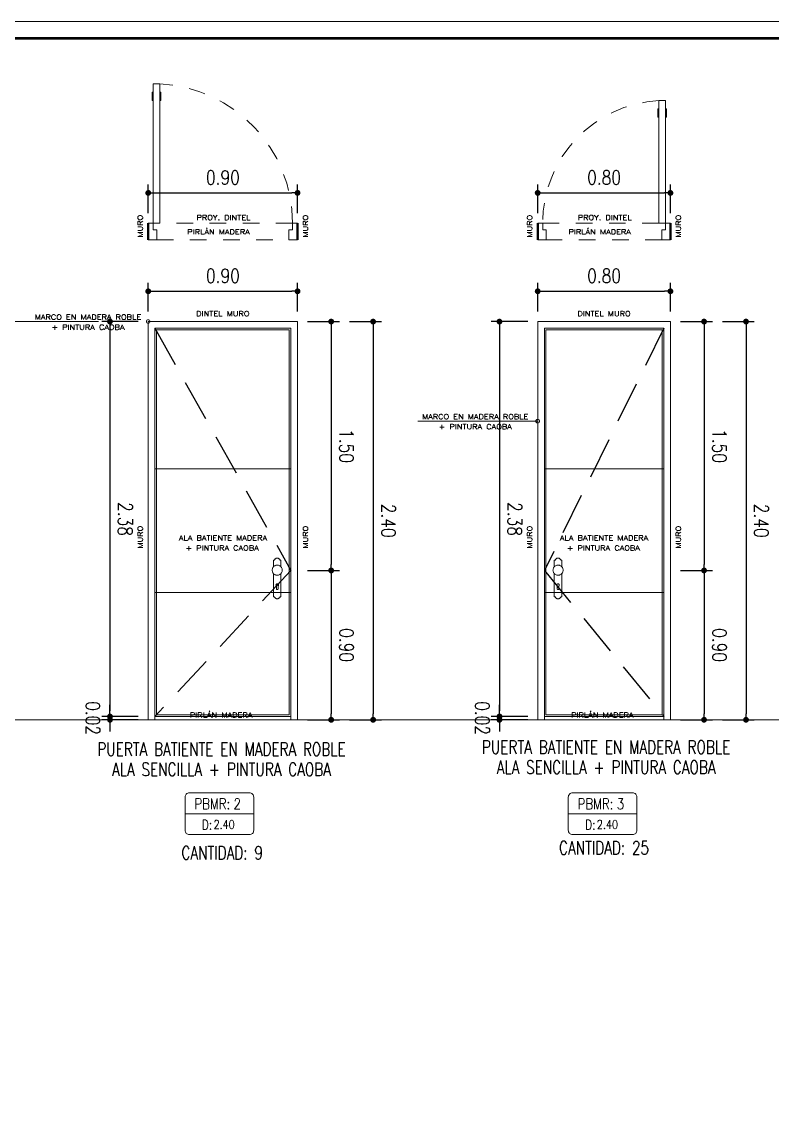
# Model space of a CAD drawing. Header units: metres. Extents: x 2750 to 2938, y 1259 to 1403.
# Drawn here: x 2893.92 to 2898.45, y 1369.03 to 1375.55 of the extents above; entities that cross this region are included whole.
import ezdxf
from ezdxf.enums import TextEntityAlignment as Align

# ---------------------------------------------------------------- set-up
doc = ezdxf.new("R2010")
doc.units = ezdxf.units.M
doc.linetypes.add('DASHED2', pattern=[9.525, 6.35, -3.175])
doc.linetypes.add('HIDDEN', pattern=[0.375, 0.25, -0.125])
for name, color, linetype, lineweight in [('03-BLK.VENTANAS', 8, 'Continuous', 0), ('05-TEXTO10', 7, 'Continuous', 5), ('ARQ - Cod Det', 1, 'Continuous', 5), ('ARQ - Muros Planta', 7, 'Continuous', 50), ('ARQ - Proy Puert', 8, 'DASHED2', 0), ('ARQ - Puertas', 2, 'Continuous', 0), ('COTAS', 1, 'Continuous', 0), ('COTAS 75', 2, 'Continuous', 0), ('TITULOS', 131, 'Continuous', 90)]:
    doc.layers.add(name, color=color, linetype=linetype, lineweight=lineweight)
doc.layers.add('ARQ - Fondo Secc', color=252, linetype='Continuous', lineweight=9, true_color=0x94948f)
doc.layers.add('PROY', color=8, linetype='HIDDEN')
doc.styles.add('05-TEXTOCOTAS', font='romans.shx', dxfattribs={"width": 0.8, "height": 0.085})
doc.styles.add('STD', font='SIMPLEX', dxfattribs={"width": 1.2})
doc.styles.add('TEXT', font='romans.shx', dxfattribs={"width": 0.8})
doc.dimstyles.new('COTAB12-50', dxfattribs={"dimtxt": 0.085, "dimasz": 0.035, "dimexe": 0.05, "dimexo": 0.06, "dimgap": 0.05, "dimtad": 1, "dimzin": 0, "dimdsep": 46, "dimtxsty": '05-TEXTOCOTAS', "dimblk": 'DOT', "dimcen": 0, "dimclrt": 256, "dimaunit": 1, "dimadec": 0, "dimazin": 0, "dimtfac": 1, "dimtofl": 0, "dimtmove": 2, "dimatfit": 3, "dimldrblk": 'DOT', "dimfxl": 1, "dimtolj": 1, "dimtzin": 0, "dimarcsym": 0})

# ---------------------------------------------------------------- blocks, each defined once
blk = doc.blocks.new('_Dot')
at = {"color": 0, "linetype": 'ByBlock', "lineweight": -2}
blk.add_line((-0.5, 0), (-1, 0), dxfattribs=at)
at = {"color": 0, "linetype": 'ByBlock', "const_width": 0.5}
blk.add_lwpolyline([(-0.25, 0, 1), (0.25, 0, 1)], format="xyb", close=True, dxfattribs=at)
blk = doc.blocks.new('*D155')
at = {"layer": 'COTAS', "color": 0, "linetype": 'Continuous', "lineweight": -2, "transparency": 16777216}
for p, q in [((2894.6868, 1373.8019), (2894.6868, 1373.9745)), ((2894.7218, 1373.9245), (2895.5518, 1373.9245)), ((2895.5868, 1373.8019), (2895.5868, 1373.9745))]:
    blk.add_line(p, q, dxfattribs=at)
at = {"layer": 'DEFPOINTS', "color": 0, "linetype": 'Continuous', "transparency": 16777216}
for p in [(2895.5868, 1373.9245), (2894.6868, 1373.7419), (2895.5868, 1373.7419)]:
    blk.add_point(p, dxfattribs=at)
at = {"layer": 'COTAS', "color": 0, "linetype": 'Continuous', "lineweight": -2, "transparency": 16777216, "xscale": 0.035, "yscale": 0.035, "zscale": 0.035, "rotation": 180}
blk.add_blockref('_Dot', (2894.6868, 1373.9245), dxfattribs=at)
at = {"layer": 'COTAS', "color": 0, "linetype": 'Continuous', "lineweight": -2, "transparency": 16777216, "xscale": 0.035, "yscale": 0.035, "zscale": 0.035}
blk.add_blockref('_Dot', (2895.5868, 1373.9245), dxfattribs=at)
at = {"layer": 'COTAS', "linetype": 'Continuous', "transparency": 16777216, "insert": (2895.1368, 1374.017), "char_height": 0.085, "attachment_point": 5, "style": '05-TEXTOCOTAS'}
blk.add_mtext('\\A1;0.90', dxfattribs=at)
blk = doc.blocks.new('*D156')
at = {"layer": 'COTAS', "color": 0, "linetype": 'Continuous', "lineweight": -2, "transparency": 16777216}
for p, q in [((2895.6468, 1372.2419), (2895.8396, 1372.2419)), ((2895.7896, 1372.2069), (2895.7896, 1371.3769)), ((2895.6468, 1371.3419), (2895.8396, 1371.3419))]:
    blk.add_line(p, q, dxfattribs=at)
at = {"layer": 'DEFPOINTS', "color": 0, "linetype": 'Continuous', "transparency": 16777216}
for p in [(2895.5868, 1372.2419), (2895.5868, 1371.3419), (2895.7896, 1371.3419)]:
    blk.add_point(p, dxfattribs=at)
at = {"layer": 'COTAS', "color": 0, "linetype": 'Continuous', "lineweight": -2, "transparency": 16777216, "xscale": 0.035, "yscale": 0.035, "zscale": 0.035}
for p, rotation in [((2895.7896, 1372.2419), 90), ((2895.7896, 1371.3419), 270)]:
    blk.add_blockref('_Dot', p, dxfattribs=dict(at, rotation=rotation))
at = {"layer": 'COTAS', "linetype": 'Continuous', "transparency": 16777216, "insert": (2895.8821, 1371.7919), "char_height": 0.085, "attachment_point": 5, "rotation": 270, "style": '05-TEXTOCOTAS'}
blk.add_mtext('\\A1;0.90', dxfattribs=at)
blk = doc.blocks.new('*D157')
at = {"layer": 'COTAS', "color": 0, "linetype": 'Continuous', "lineweight": -2, "transparency": 16777216}
for p, q in [((2895.6468, 1373.7419), (2895.8396, 1373.7419)), ((2895.7896, 1373.7069), (2895.7896, 1372.2769)), ((2895.6468, 1372.2419), (2895.8396, 1372.2419))]:
    blk.add_line(p, q, dxfattribs=at)
at = {"layer": 'DEFPOINTS', "color": 0, "linetype": 'Continuous', "transparency": 16777216}
for p in [(2895.5868, 1373.7419), (2895.5868, 1372.2419), (2895.7896, 1372.2419)]:
    blk.add_point(p, dxfattribs=at)
at = {"layer": 'COTAS', "color": 0, "linetype": 'Continuous', "lineweight": -2, "transparency": 16777216, "xscale": 0.035, "yscale": 0.035, "zscale": 0.035}
for p, rotation in [((2895.7896, 1373.7419), 90), ((2895.7896, 1372.2419), 270)]:
    blk.add_blockref('_Dot', p, dxfattribs=dict(at, rotation=rotation))
at = {"layer": 'COTAS', "linetype": 'Continuous', "transparency": 16777216, "insert": (2895.8821, 1372.9919), "char_height": 0.085, "attachment_point": 5, "rotation": 270, "style": '05-TEXTOCOTAS'}
blk.add_mtext('\\A1;1.50', dxfattribs=at)
blk = doc.blocks.new('*D158')
at = {"layer": 'COTAS', "color": 0, "linetype": 'Continuous', "lineweight": -2, "transparency": 16777216}
for p, q in [((2895.8996, 1373.7419), (2896.0924, 1373.7419)), ((2896.0424, 1373.7069), (2896.0424, 1371.3769)), ((2895.8996, 1371.3419), (2896.0924, 1371.3419))]:
    blk.add_line(p, q, dxfattribs=at)
at = {"layer": 'DEFPOINTS', "color": 0, "linetype": 'Continuous', "transparency": 16777216}
for p in [(2895.8396, 1373.7419), (2895.8396, 1371.3419), (2896.0424, 1371.3419)]:
    blk.add_point(p, dxfattribs=at)
at = {"layer": 'COTAS', "color": 0, "linetype": 'Continuous', "lineweight": -2, "transparency": 16777216, "xscale": 0.035, "yscale": 0.035, "zscale": 0.035}
for p, rotation in [((2896.0424, 1373.7419), 90), ((2896.0424, 1371.3419), 270)]:
    blk.add_blockref('_Dot', p, dxfattribs=dict(at, rotation=rotation))
at = {"layer": 'COTAS', "linetype": 'Continuous', "transparency": 16777216, "insert": (2896.1349, 1372.5419), "char_height": 0.085, "attachment_point": 5, "rotation": 270, "style": '05-TEXTOCOTAS'}
blk.add_mtext('\\A1;2.40', dxfattribs=at)
blk = doc.blocks.new('*D159')
at = {"layer": 'COTAS', "color": 0, "linetype": 'Continuous', "lineweight": -2, "transparency": 16777216}
for p, q in [((2894.6268, 1373.7419), (2894.4064, 1373.7419)), ((2894.4564, 1373.7069), (2894.4564, 1371.3969)), ((2894.6268, 1371.3619), (2894.4064, 1371.3619))]:
    blk.add_line(p, q, dxfattribs=at)
at = {"layer": 'DEFPOINTS', "color": 0, "linetype": 'Continuous', "transparency": 16777216}
for p in [(2894.6868, 1373.7419), (2894.4564, 1371.3619), (2894.6868, 1371.3619)]:
    blk.add_point(p, dxfattribs=at)
at = {"layer": 'COTAS', "color": 0, "linetype": 'Continuous', "lineweight": -2, "transparency": 16777216, "xscale": 0.035, "yscale": 0.035, "zscale": 0.035}
for p, rotation in [((2894.4564, 1373.7419), 90), ((2894.4564, 1371.3619), 270)]:
    blk.add_blockref('_Dot', p, dxfattribs=dict(at, rotation=rotation))
at = {"layer": 'COTAS', "linetype": 'Continuous', "transparency": 16777216, "insert": (2894.5489, 1372.5519), "char_height": 0.085, "attachment_point": 5, "rotation": 270, "style": '05-TEXTOCOTAS'}
blk.add_mtext('\\A1;2.38', dxfattribs=at)
blk = doc.blocks.new('*D128')
at = {"layer": 'COTAS', "color": 0, "linetype": 'Continuous', "lineweight": -2, "transparency": 16777216}
for p, q in [((2894.6868, 1374.3948), (2894.6868, 1374.5674)), ((2894.7218, 1374.5174), (2895.5518, 1374.5174)), ((2895.5868, 1374.3948), (2895.5868, 1374.5674))]:
    blk.add_line(p, q, dxfattribs=at)
at = {"layer": 'DEFPOINTS', "color": 0, "linetype": 'Continuous', "transparency": 16777216}
for p in [(2895.5868, 1374.5174), (2894.6868, 1374.3348), (2895.5868, 1374.3348)]:
    blk.add_point(p, dxfattribs=at)
at = {"layer": 'COTAS', "color": 0, "linetype": 'Continuous', "lineweight": -2, "transparency": 16777216, "xscale": 0.035, "yscale": 0.035, "zscale": 0.035, "rotation": 180}
blk.add_blockref('_Dot', (2894.6868, 1374.5174), dxfattribs=at)
at = {"layer": 'COTAS', "color": 0, "linetype": 'Continuous', "lineweight": -2, "transparency": 16777216, "xscale": 0.035, "yscale": 0.035, "zscale": 0.035}
blk.add_blockref('_Dot', (2895.5868, 1374.5174), dxfattribs=at)
at = {"layer": 'COTAS', "linetype": 'Continuous', "transparency": 16777216, "insert": (2895.1368, 1374.6099), "char_height": 0.085, "attachment_point": 5, "style": '05-TEXTOCOTAS'}
blk.add_mtext('\\A1;0.90', dxfattribs=at)
blk = doc.blocks.new('*D129')
at = {"layer": 'COTAS', "color": 0, "linetype": 'Continuous', "lineweight": -2, "transparency": 16777216}
for p, q in [((2894.4564, 1371.3969), (2894.4564, 1371.4319)), ((2894.6268, 1371.3619), (2894.4064, 1371.3619)), ((2894.6268, 1371.3419), (2894.4064, 1371.3419)), ((2894.4564, 1371.3069), (2894.4564, 1371.2719))]:
    blk.add_line(p, q, dxfattribs=at)
at = {"layer": 'DEFPOINTS', "color": 0, "linetype": 'Continuous', "transparency": 16777216}
for p in [(2894.4564, 1371.3419), (2894.6868, 1371.3619), (2894.6868, 1371.3419)]:
    blk.add_point(p, dxfattribs=at)
at = {"layer": 'COTAS', "color": 0, "linetype": 'Continuous', "lineweight": -2, "transparency": 16777216, "xscale": 0.035, "yscale": 0.035, "zscale": 0.035}
for p, rotation in [((2894.4564, 1371.3619), 270), ((2894.4564, 1371.3419), 90)]:
    blk.add_blockref('_Dot', p, dxfattribs=dict(at, rotation=rotation))
at = {"layer": 'COTAS', "linetype": 'Continuous', "transparency": 16777216, "insert": (2894.3529, 1371.3519), "char_height": 0.085, "attachment_point": 5, "rotation": 270, "style": '05-TEXTOCOTAS'}
blk.add_mtext('\\A1;0.02', dxfattribs=at)
blk = doc.blocks.new('*D130')
at = {"layer": 'COTAS', "color": 0, "linetype": 'Continuous', "lineweight": -2, "transparency": 16777216}
for p, q in [((2897.0343, 1373.8019), (2897.0343, 1373.9745)), ((2897.0693, 1373.9245), (2897.7993, 1373.9245)), ((2897.8343, 1373.8019), (2897.8343, 1373.9745))]:
    blk.add_line(p, q, dxfattribs=at)
at = {"layer": 'DEFPOINTS', "color": 0, "linetype": 'Continuous', "transparency": 16777216}
for p in [(2897.8343, 1373.9245), (2897.0343, 1373.7419), (2897.8343, 1373.7419)]:
    blk.add_point(p, dxfattribs=at)
at = {"layer": 'COTAS', "color": 0, "linetype": 'Continuous', "lineweight": -2, "transparency": 16777216, "xscale": 0.035, "yscale": 0.035, "zscale": 0.035, "rotation": 180}
blk.add_blockref('_Dot', (2897.0343, 1373.9245), dxfattribs=at)
at = {"layer": 'COTAS', "color": 0, "linetype": 'Continuous', "lineweight": -2, "transparency": 16777216, "xscale": 0.035, "yscale": 0.035, "zscale": 0.035}
blk.add_blockref('_Dot', (2897.8343, 1373.9245), dxfattribs=at)
at = {"layer": 'COTAS', "linetype": 'Continuous', "transparency": 16777216, "insert": (2897.4343, 1374.017), "char_height": 0.085, "attachment_point": 5, "style": '05-TEXTOCOTAS'}
blk.add_mtext('\\A1;0.80', dxfattribs=at)
blk = doc.blocks.new('*D131')
at = {"layer": 'COTAS', "color": 0, "linetype": 'Continuous', "lineweight": -2, "transparency": 16777216}
for p, q in [((2897.8943, 1372.2419), (2898.0871, 1372.2419)), ((2898.0371, 1372.2069), (2898.0371, 1371.3769)), ((2897.8943, 1371.3419), (2898.0871, 1371.3419))]:
    blk.add_line(p, q, dxfattribs=at)
at = {"layer": 'DEFPOINTS', "color": 0, "linetype": 'Continuous', "transparency": 16777216}
for p in [(2897.8343, 1372.2419), (2897.8343, 1371.3419), (2898.0371, 1371.3419)]:
    blk.add_point(p, dxfattribs=at)
at = {"layer": 'COTAS', "color": 0, "linetype": 'Continuous', "lineweight": -2, "transparency": 16777216, "xscale": 0.035, "yscale": 0.035, "zscale": 0.035}
for p, rotation in [((2898.0371, 1372.2419), 90), ((2898.0371, 1371.3419), 270)]:
    blk.add_blockref('_Dot', p, dxfattribs=dict(at, rotation=rotation))
at = {"layer": 'COTAS', "linetype": 'Continuous', "transparency": 16777216, "insert": (2898.1296, 1371.7919), "char_height": 0.085, "attachment_point": 5, "rotation": 270, "style": '05-TEXTOCOTAS'}
blk.add_mtext('\\A1;0.90', dxfattribs=at)
blk = doc.blocks.new('*D132')
at = {"layer": 'COTAS', "color": 0, "linetype": 'Continuous', "lineweight": -2, "transparency": 16777216}
for p, q in [((2897.8943, 1373.7419), (2898.0871, 1373.7419)), ((2898.0371, 1373.7069), (2898.0371, 1372.2769)), ((2897.8943, 1372.2419), (2898.0871, 1372.2419))]:
    blk.add_line(p, q, dxfattribs=at)
at = {"layer": 'DEFPOINTS', "color": 0, "linetype": 'Continuous', "transparency": 16777216}
for p in [(2897.8343, 1373.7419), (2897.8343, 1372.2419), (2898.0371, 1372.2419)]:
    blk.add_point(p, dxfattribs=at)
at = {"layer": 'COTAS', "color": 0, "linetype": 'Continuous', "lineweight": -2, "transparency": 16777216, "xscale": 0.035, "yscale": 0.035, "zscale": 0.035}
for p, rotation in [((2898.0371, 1373.7419), 90), ((2898.0371, 1372.2419), 270)]:
    blk.add_blockref('_Dot', p, dxfattribs=dict(at, rotation=rotation))
at = {"layer": 'COTAS', "linetype": 'Continuous', "transparency": 16777216, "insert": (2898.1296, 1372.9919), "char_height": 0.085, "attachment_point": 5, "rotation": 270, "style": '05-TEXTOCOTAS'}
blk.add_mtext('\\A1;1.50', dxfattribs=at)
blk = doc.blocks.new('*D133')
at = {"layer": 'COTAS', "color": 0, "linetype": 'Continuous', "lineweight": -2, "transparency": 16777216}
for p, q in [((2898.1471, 1373.7419), (2898.3399, 1373.7419)), ((2898.2899, 1373.7069), (2898.2899, 1371.3769)), ((2898.1471, 1371.3419), (2898.3399, 1371.3419))]:
    blk.add_line(p, q, dxfattribs=at)
at = {"layer": 'DEFPOINTS', "color": 0, "linetype": 'Continuous', "transparency": 16777216}
for p in [(2898.0871, 1373.7419), (2898.0871, 1371.3419), (2898.2899, 1371.3419)]:
    blk.add_point(p, dxfattribs=at)
at = {"layer": 'COTAS', "color": 0, "linetype": 'Continuous', "lineweight": -2, "transparency": 16777216, "xscale": 0.035, "yscale": 0.035, "zscale": 0.035}
for p, rotation in [((2898.2899, 1373.7419), 90), ((2898.2899, 1371.3419), 270)]:
    blk.add_blockref('_Dot', p, dxfattribs=dict(at, rotation=rotation))
at = {"layer": 'COTAS', "linetype": 'Continuous', "transparency": 16777216, "insert": (2898.3824, 1372.5419), "char_height": 0.085, "attachment_point": 5, "rotation": 270, "style": '05-TEXTOCOTAS'}
blk.add_mtext('\\A1;2.40', dxfattribs=at)
blk = doc.blocks.new('*D134')
at = {"layer": 'COTAS', "color": 0, "linetype": 'Continuous', "lineweight": -2, "transparency": 16777216}
for p, q in [((2896.9743, 1373.7419), (2896.7538, 1373.7419)), ((2896.8038, 1373.7069), (2896.8038, 1371.3969)), ((2896.9743, 1371.3619), (2896.7538, 1371.3619))]:
    blk.add_line(p, q, dxfattribs=at)
at = {"layer": 'DEFPOINTS', "color": 0, "linetype": 'Continuous', "transparency": 16777216}
for p in [(2897.0343, 1373.7419), (2896.8038, 1371.3619), (2897.0343, 1371.3619)]:
    blk.add_point(p, dxfattribs=at)
at = {"layer": 'COTAS', "color": 0, "linetype": 'Continuous', "lineweight": -2, "transparency": 16777216, "xscale": 0.035, "yscale": 0.035, "zscale": 0.035}
for p, rotation in [((2896.8038, 1373.7419), 90), ((2896.8038, 1371.3619), 270)]:
    blk.add_blockref('_Dot', p, dxfattribs=dict(at, rotation=rotation))
at = {"layer": 'COTAS', "linetype": 'Continuous', "transparency": 16777216, "insert": (2896.8963, 1372.5519), "char_height": 0.085, "attachment_point": 5, "rotation": 270, "style": '05-TEXTOCOTAS'}
blk.add_mtext('\\A1;2.38', dxfattribs=at)
blk = doc.blocks.new('*D135')
at = {"layer": 'COTAS', "color": 0, "linetype": 'Continuous', "lineweight": -2, "transparency": 16777216}
for p, q in [((2897.0343, 1374.3948), (2897.0343, 1374.5674)), ((2897.0693, 1374.5174), (2897.7993, 1374.5174)), ((2897.8343, 1374.3948), (2897.8343, 1374.5674))]:
    blk.add_line(p, q, dxfattribs=at)
at = {"layer": 'DEFPOINTS', "color": 0, "linetype": 'Continuous', "transparency": 16777216}
for p in [(2897.8343, 1374.5174), (2897.0343, 1374.3348), (2897.8343, 1374.3348)]:
    blk.add_point(p, dxfattribs=at)
at = {"layer": 'COTAS', "color": 0, "linetype": 'Continuous', "lineweight": -2, "transparency": 16777216, "xscale": 0.035, "yscale": 0.035, "zscale": 0.035, "rotation": 180}
blk.add_blockref('_Dot', (2897.0343, 1374.5174), dxfattribs=at)
at = {"layer": 'COTAS', "color": 0, "linetype": 'Continuous', "lineweight": -2, "transparency": 16777216, "xscale": 0.035, "yscale": 0.035, "zscale": 0.035}
blk.add_blockref('_Dot', (2897.8343, 1374.5174), dxfattribs=at)
at = {"layer": 'COTAS', "linetype": 'Continuous', "transparency": 16777216, "insert": (2897.4343, 1374.6099), "char_height": 0.085, "attachment_point": 5, "style": '05-TEXTOCOTAS'}
blk.add_mtext('\\A1;0.80', dxfattribs=at)
blk = doc.blocks.new('*D136')
at = {"layer": 'COTAS', "color": 0, "linetype": 'Continuous', "lineweight": -2, "transparency": 16777216}
for p, q in [((2896.8038, 1371.3969), (2896.8038, 1371.4319)), ((2896.9743, 1371.3619), (2896.7538, 1371.3619)), ((2896.9743, 1371.3419), (2896.7538, 1371.3419)), ((2896.8038, 1371.3069), (2896.8038, 1371.2719))]:
    blk.add_line(p, q, dxfattribs=at)
at = {"layer": 'DEFPOINTS', "color": 0, "linetype": 'Continuous', "transparency": 16777216}
for p in [(2896.8038, 1371.3419), (2897.0343, 1371.3619), (2897.0343, 1371.3419)]:
    blk.add_point(p, dxfattribs=at)
at = {"layer": 'COTAS', "color": 0, "linetype": 'Continuous', "lineweight": -2, "transparency": 16777216, "xscale": 0.035, "yscale": 0.035, "zscale": 0.035}
for p, rotation in [((2896.8038, 1371.3619), 270), ((2896.8038, 1371.3419), 90)]:
    blk.add_blockref('_Dot', p, dxfattribs=dict(at, rotation=rotation))
at = {"layer": 'COTAS', "linetype": 'Continuous', "transparency": 16777216, "insert": (2896.7003, 1371.3519), "char_height": 0.085, "attachment_point": 5, "rotation": 270, "style": '05-TEXTOCOTAS'}
blk.add_mtext('\\A1;0.02', dxfattribs=at)

msp = doc.modelspace()

# ---------------------------------------------------------------- linework, layer by layer
at = {"layer": '03-BLK.VENTANAS', "color": 2, "transparency": 33554687}
for p, q in [((2894.6868, 1373.7419), (2894.6868, 1371.3419)), ((2897.0343, 1373.7419), (2897.0343, 1371.3419)), ((2894.7268, 1373.7019), (2894.7268, 1371.3419)), ((2894.7368, 1373.6919), (2894.7368, 1371.3719)), ((2897.0743, 1373.7019), (2897.0743, 1371.3419)), ((2897.0843, 1373.6919), (2897.0843, 1371.3719))]:
    msp.add_line(p, q, dxfattribs=at)
at = {"layer": '03-BLK.VENTANAS', "transparency": 33554687}
msp.add_line((2890.9591, 1371.3419), (2925.1361, 1371.3419), dxfattribs=at)
for points in [[(2893.6544, 1373.7419), (2894.3868, 1373.7419)], [(2896.3128, 1373.1419), (2897.0343, 1373.1419)], [(2894.7268, 1372.8552), (2895.5468, 1372.8552)], [(2897.7943, 1372.8552), (2897.0743, 1372.8552)], [(2894.7268, 1372.1085), (2895.5468, 1372.1085)], [(2897.7943, 1372.1085), (2897.0743, 1372.1085)]]:
    msp.add_lwpolyline(points, dxfattribs=at)
at = {"layer": '03-BLK.VENTANAS', "color": 2, "transparency": 33554687}
for points in [[(2894.6868, 1373.7419), (2895.5868, 1373.7419)], [(2895.5868, 1373.7419), (2895.5868, 1371.3419)], [(2897.0343, 1373.7419), (2897.8343, 1373.7419)], [(2897.8343, 1373.7419), (2897.8343, 1371.3419)], [(2895.5468, 1373.7019), (2894.7268, 1373.7019)], [(2895.5368, 1373.6919), (2894.7368, 1373.6919)], [(2895.5368, 1373.6919), (2895.5368, 1371.3719)], [(2895.5468, 1373.7019), (2895.5468, 1371.3419)], [(2897.7943, 1373.7019), (2897.0743, 1373.7019)], [(2897.7843, 1373.6919), (2897.0843, 1373.6919)], [(2897.7843, 1373.6919), (2897.7843, 1371.3719)], [(2897.7943, 1373.7019), (2897.7943, 1371.3419)], [(2895.5468, 1371.3619), (2894.7268, 1371.3619)], [(2895.5368, 1371.3719), (2894.7368, 1371.3719)], [(2897.7943, 1371.3619), (2897.0743, 1371.3619)], [(2897.7843, 1371.3719), (2897.0843, 1371.3719)]]:
    msp.add_lwpolyline(points, dxfattribs=at)
at = {"layer": 'ARQ - Cod Det', "transparency": 33554687}
for p, q in [((2895.3228, 1370.7758), (2894.9089, 1370.7758)), ((2897.6327, 1370.7758), (2897.2187, 1370.7758))]:
    msp.add_line(p, q, dxfattribs=at)
for points in [[(2894.9089, 1370.8756), (2894.9089, 1370.676, 0.414214), (2894.9349, 1370.6499), (2895.2967, 1370.6499, 0.414214), (2895.3228, 1370.676), (2895.3228, 1370.8756, 0.414214), (2895.2967, 1370.9017), (2894.9349, 1370.9017, 0.414214)], [(2897.2187, 1370.8756), (2897.2187, 1370.676, 0.414214), (2897.2448, 1370.6499), (2897.6066, 1370.6499, 0.414214), (2897.6327, 1370.676), (2897.6327, 1370.8756, 0.414214), (2897.6066, 1370.9017), (2897.2448, 1370.9017, 0.414214)]]:
    msp.add_lwpolyline(points, format="xyb", close=True, dxfattribs=at)
at = {"layer": 'ARQ - Fondo Secc', "color": 2, "transparency": 33554687}
for p, q in [((2895.4418, 1372.3039), (2895.4475, 1372.3039)), ((2895.4418, 1372.2644), (2895.4418, 1372.3039)), ((2895.4418, 1372.2644), (2895.4418, 1372.3039)), ((2895.4475, 1372.3039), (2895.4483, 1372.306)), ((2895.4483, 1372.306), (2895.4493, 1372.308)), ((2895.4493, 1372.308), (2895.4506, 1372.3098)), ((2895.4506, 1372.3098), (2895.4521, 1372.3115)), ((2895.4521, 1372.3115), (2895.4538, 1372.3129)), ((2895.4538, 1372.3129), (2895.4557, 1372.3141)), ((2895.4557, 1372.3141), (2895.4577, 1372.3151)), ((2895.4577, 1372.3151), (2895.4599, 1372.3158)), ((2895.4599, 1372.3158), (2895.4621, 1372.3163)), ((2895.4621, 1372.3163), (2895.4643, 1372.3164)), ((2895.4643, 1372.3164), (2895.4666, 1372.3163)), ((2895.4666, 1372.3163), (2895.4688, 1372.3158)), ((2895.4688, 1372.3158), (2895.4709, 1372.3151)), ((2895.4709, 1372.3151), (2895.4729, 1372.3141)), ((2895.4729, 1372.3141), (2895.4748, 1372.3129)), ((2895.4748, 1372.3129), (2895.4765, 1372.3115)), ((2895.4765, 1372.3115), (2895.478, 1372.3098)), ((2895.478, 1372.3098), (2895.4793, 1372.308)), ((2895.4793, 1372.308), (2895.4803, 1372.306)), ((2895.4803, 1372.306), (2895.4811, 1372.3039)), ((2895.4811, 1372.3039), (2895.4868, 1372.3039)), ((2895.4868, 1372.3039), (2895.4868, 1372.2644)), ((2897.1343, 1372.3039), (2897.1343, 1372.2644)), ((2897.14, 1372.3039), (2897.1343, 1372.3039)), ((2897.1408, 1372.306), (2897.14, 1372.3039)), ((2897.1418, 1372.308), (2897.1408, 1372.306)), ((2897.1431, 1372.3098), (2897.1418, 1372.308)), ((2897.1446, 1372.3115), (2897.1431, 1372.3098)), ((2897.1463, 1372.3129), (2897.1446, 1372.3115)), ((2897.1482, 1372.3141), (2897.1463, 1372.3129)), ((2897.1502, 1372.3151), (2897.1482, 1372.3141)), ((2897.1524, 1372.3158), (2897.1502, 1372.3151)), ((2897.1546, 1372.3163), (2897.1524, 1372.3158)), ((2897.1568, 1372.3164), (2897.1546, 1372.3163)), ((2897.159, 1372.3163), (2897.1568, 1372.3164)), ((2897.1612, 1372.3158), (2897.159, 1372.3163)), ((2897.1634, 1372.3151), (2897.1612, 1372.3158)), ((2897.1654, 1372.3141), (2897.1634, 1372.3151)), ((2897.1673, 1372.3129), (2897.1654, 1372.3141)), ((2897.169, 1372.3115), (2897.1673, 1372.3129)), ((2897.1705, 1372.3098), (2897.169, 1372.3115)), ((2897.1718, 1372.308), (2897.1705, 1372.3098)), ((2897.1728, 1372.306), (2897.1718, 1372.308)), ((2897.1736, 1372.3039), (2897.1728, 1372.306)), ((2897.1793, 1372.3039), (2897.1736, 1372.3039)), ((2897.1793, 1372.2644), (2897.1793, 1372.3039)), ((2897.1793, 1372.2644), (2897.1793, 1372.3039)), ((2895.4338, 1372.2439), (2895.4341, 1372.2478)), ((2895.4341, 1372.2399), (2895.4338, 1372.2439)), ((2895.4341, 1372.2478), (2895.4349, 1372.2518)), ((2895.4349, 1372.236), (2895.4341, 1372.2399)), ((2895.4349, 1372.2518), (2895.4361, 1372.2555)), ((2895.4361, 1372.2322), (2895.4349, 1372.236)), ((2895.4361, 1372.2555), (2895.4379, 1372.2591)), ((2895.4379, 1372.2286), (2895.4361, 1372.2322)), ((2895.4379, 1372.2591), (2895.4401, 1372.2624)), ((2895.4401, 1372.2253), (2895.4379, 1372.2286)), ((2895.4401, 1372.2624), (2895.4428, 1372.2654)), ((2895.4428, 1372.2654), (2895.4458, 1372.2681)), ((2895.4458, 1372.2681), (2895.4491, 1372.2703)), ((2895.4491, 1372.2703), (2895.4526, 1372.272)), ((2895.4526, 1372.272), (2895.4564, 1372.2733)), ((2895.4564, 1372.2733), (2895.4603, 1372.2741)), ((2895.4603, 1372.2741), (2895.4643, 1372.2744)), ((2895.4643, 1372.2744), (2895.4683, 1372.2741)), ((2895.4683, 1372.2741), (2895.4722, 1372.2733)), ((2895.4722, 1372.2733), (2895.476, 1372.272)), ((2895.476, 1372.272), (2895.4796, 1372.2703)), ((2895.4796, 1372.2703), (2895.4829, 1372.2681)), ((2895.4829, 1372.2681), (2895.4859, 1372.2654)), ((2895.4859, 1372.2654), (2895.4885, 1372.2624)), ((2895.4885, 1372.2624), (2895.4907, 1372.2591)), ((2895.4907, 1372.2286), (2895.4885, 1372.2253)), ((2895.4907, 1372.2591), (2895.4925, 1372.2555)), ((2895.4925, 1372.2322), (2895.4907, 1372.2286)), ((2895.4925, 1372.2555), (2895.4938, 1372.2518)), ((2895.4938, 1372.236), (2895.4925, 1372.2322)), ((2895.4938, 1372.2518), (2895.4946, 1372.2478)), ((2895.4946, 1372.2399), (2895.4938, 1372.236)), ((2895.4946, 1372.2478), (2895.4948, 1372.2439)), ((2895.4948, 1372.2439), (2895.4946, 1372.2399)), ((2897.1266, 1372.2478), (2897.1263, 1372.2439)), ((2897.1263, 1372.2439), (2897.1266, 1372.2399)), ((2897.1273, 1372.2518), (2897.1266, 1372.2478)), ((2897.1266, 1372.2399), (2897.1273, 1372.236)), ((2897.1286, 1372.2555), (2897.1273, 1372.2518)), ((2897.1273, 1372.236), (2897.1286, 1372.2322)), ((2897.1304, 1372.2591), (2897.1286, 1372.2555)), ((2897.1286, 1372.2322), (2897.1304, 1372.2286)), ((2897.1326, 1372.2624), (2897.1304, 1372.2591)), ((2897.1304, 1372.2286), (2897.1326, 1372.2253)), ((2897.1352, 1372.2654), (2897.1326, 1372.2624)), ((2897.1382, 1372.2681), (2897.1352, 1372.2654)), ((2897.1416, 1372.2703), (2897.1382, 1372.2681)), ((2897.1451, 1372.272), (2897.1416, 1372.2703)), ((2897.1489, 1372.2733), (2897.1451, 1372.272)), ((2897.1528, 1372.2741), (2897.1489, 1372.2733)), ((2897.1568, 1372.2744), (2897.1528, 1372.2741)), ((2897.1608, 1372.2741), (2897.1568, 1372.2744)), ((2897.1647, 1372.2733), (2897.1608, 1372.2741)), ((2897.1685, 1372.272), (2897.1647, 1372.2733)), ((2897.1721, 1372.2703), (2897.1685, 1372.272)), ((2897.1754, 1372.2681), (2897.1721, 1372.2703)), ((2897.1784, 1372.2654), (2897.1754, 1372.2681)), ((2897.181, 1372.2624), (2897.1784, 1372.2654)), ((2897.1832, 1372.2591), (2897.181, 1372.2624)), ((2897.181, 1372.2253), (2897.1832, 1372.2286)), ((2897.185, 1372.2555), (2897.1832, 1372.2591)), ((2897.1832, 1372.2286), (2897.185, 1372.2322)), ((2897.1863, 1372.2518), (2897.185, 1372.2555)), ((2897.185, 1372.2322), (2897.1863, 1372.236)), ((2897.187, 1372.2478), (2897.1863, 1372.2518)), ((2897.1863, 1372.236), (2897.187, 1372.2399)), ((2897.1873, 1372.2439), (2897.187, 1372.2478)), ((2897.187, 1372.2399), (2897.1873, 1372.2439)), ((2895.4428, 1372.2223), (2895.4401, 1372.2253)), ((2895.4418, 1372.0839), (2895.4418, 1372.2234)), ((2895.4418, 1372.0839), (2895.4418, 1372.2234)), ((2895.4458, 1372.2197), (2895.4428, 1372.2223)), ((2895.4491, 1372.2175), (2895.4458, 1372.2197)), ((2895.4526, 1372.2157), (2895.4491, 1372.2175)), ((2895.4564, 1372.2144), (2895.4526, 1372.2157)), ((2895.4603, 1372.2136), (2895.4564, 1372.2144)), ((2895.4643, 1372.2134), (2895.4603, 1372.2136)), ((2895.4629, 1372.1612), (2895.4638, 1372.1613)), ((2895.4638, 1372.1613), (2895.4648, 1372.1613)), ((2895.4683, 1372.2136), (2895.4643, 1372.2134)), ((2895.4648, 1372.1613), (2895.4658, 1372.1612)), ((2895.4722, 1372.2144), (2895.4683, 1372.2136)), ((2895.476, 1372.2157), (2895.4722, 1372.2144)), ((2895.4796, 1372.2175), (2895.476, 1372.2157)), ((2895.4829, 1372.2197), (2895.4796, 1372.2175)), ((2895.4859, 1372.2223), (2895.4829, 1372.2197)), ((2895.4885, 1372.2253), (2895.4859, 1372.2223)), ((2895.4868, 1372.2234), (2895.4868, 1372.0839)), ((2897.1326, 1372.2253), (2897.1352, 1372.2223)), ((2897.1343, 1372.2234), (2897.1343, 1372.0839)), ((2897.1352, 1372.2223), (2897.1382, 1372.2197)), ((2897.1382, 1372.2197), (2897.1416, 1372.2175)), ((2897.1416, 1372.2175), (2897.1451, 1372.2157)), ((2897.1451, 1372.2157), (2897.1489, 1372.2144)), ((2897.1489, 1372.2144), (2897.1528, 1372.2136)), ((2897.1528, 1372.2136), (2897.1568, 1372.2134)), ((2897.1563, 1372.1613), (2897.1554, 1372.1612)), ((2897.1573, 1372.1613), (2897.1563, 1372.1613)), ((2897.1568, 1372.2134), (2897.1608, 1372.2136)), ((2897.1583, 1372.1612), (2897.1573, 1372.1613)), ((2897.1608, 1372.2136), (2897.1647, 1372.2144)), ((2897.1647, 1372.2144), (2897.1685, 1372.2157)), ((2897.1685, 1372.2157), (2897.1721, 1372.2175)), ((2897.1721, 1372.2175), (2897.1754, 1372.2197)), ((2897.1754, 1372.2197), (2897.1784, 1372.2223)), ((2897.1784, 1372.2223), (2897.181, 1372.2253)), ((2897.1793, 1372.0839), (2897.1793, 1372.2234)), ((2897.1793, 1372.0839), (2897.1793, 1372.2234)), ((2895.4569, 1372.1544), (2895.457, 1372.1553)), ((2895.4569, 1372.1534), (2895.4569, 1372.1544)), ((2895.457, 1372.1524), (2895.4569, 1372.1534)), ((2895.457, 1372.1553), (2895.4573, 1372.1563)), ((2895.4572, 1372.1515), (2895.457, 1372.1524)), ((2895.4576, 1372.1506), (2895.4572, 1372.1515)), ((2895.4573, 1372.1563), (2895.4576, 1372.1572)), ((2895.4576, 1372.1572), (2895.4581, 1372.158)), ((2895.4581, 1372.1497), (2895.4576, 1372.1506)), ((2895.4581, 1372.158), (2895.4587, 1372.1588)), ((2895.4586, 1372.149), (2895.4581, 1372.1497)), ((2895.4593, 1372.1483), (2895.4586, 1372.149)), ((2895.4587, 1372.1588), (2895.4594, 1372.1595)), ((2895.4593, 1372.1483), (2895.4593, 1372.1314)), ((2895.4593, 1372.1314), (2895.4594, 1372.1307)), ((2895.4594, 1372.1595), (2895.4602, 1372.16)), ((2895.4594, 1372.1307), (2895.4595, 1372.1301)), ((2895.4595, 1372.1301), (2895.4597, 1372.1295)), ((2895.4597, 1372.1295), (2895.46, 1372.1289)), ((2895.46, 1372.1289), (2895.4604, 1372.1283)), ((2895.4602, 1372.16), (2895.461, 1372.1605)), ((2895.4604, 1372.1283), (2895.4608, 1372.1278)), ((2895.4608, 1372.1278), (2895.4613, 1372.1274)), ((2895.461, 1372.1605), (2895.4619, 1372.1609)), ((2895.4613, 1372.1274), (2895.4618, 1372.127)), ((2895.4618, 1372.127), (2895.4624, 1372.1267)), ((2895.4619, 1372.1609), (2895.4629, 1372.1612)), ((2895.4624, 1372.1267), (2895.463, 1372.1265)), ((2895.463, 1372.1265), (2895.4637, 1372.1264)), ((2895.4637, 1372.1264), (2895.4643, 1372.1264)), ((2895.4643, 1372.1264), (2895.465, 1372.1264)), ((2895.465, 1372.1264), (2895.4656, 1372.1265)), ((2895.4656, 1372.1265), (2895.4662, 1372.1267)), ((2895.4658, 1372.1612), (2895.4667, 1372.1609)), ((2895.4662, 1372.1267), (2895.4668, 1372.127)), ((2895.4667, 1372.1609), (2895.4676, 1372.1605)), ((2895.4668, 1372.127), (2895.4674, 1372.1274)), ((2895.4674, 1372.1274), (2895.4679, 1372.1278)), ((2895.4676, 1372.1605), (2895.4685, 1372.16)), ((2895.4679, 1372.1278), (2895.4683, 1372.1283)), ((2895.4683, 1372.1283), (2895.4687, 1372.1289)), ((2895.4685, 1372.16), (2895.4692, 1372.1595)), ((2895.4687, 1372.1289), (2895.4689, 1372.1295)), ((2895.4689, 1372.1295), (2895.4692, 1372.1301)), ((2895.4692, 1372.1595), (2895.4699, 1372.1588)), ((2895.4692, 1372.1301), (2895.4693, 1372.1307)), ((2895.47, 1372.149), (2895.4693, 1372.1483)), ((2895.4693, 1372.1314), (2895.4693, 1372.1483)), ((2895.4693, 1372.1307), (2895.4693, 1372.1314)), ((2895.4699, 1372.1588), (2895.4705, 1372.158)), ((2895.4706, 1372.1497), (2895.47, 1372.149)), ((2895.4705, 1372.158), (2895.471, 1372.1572)), ((2895.4711, 1372.1506), (2895.4706, 1372.1497)), ((2895.471, 1372.1572), (2895.4714, 1372.1563)), ((2895.4714, 1372.1515), (2895.4711, 1372.1506)), ((2895.4714, 1372.1563), (2895.4716, 1372.1553)), ((2895.4717, 1372.1524), (2895.4714, 1372.1515)), ((2895.4716, 1372.1553), (2895.4718, 1372.1544)), ((2895.4718, 1372.1534), (2895.4717, 1372.1524)), ((2895.4718, 1372.1544), (2895.4718, 1372.1534)), ((2897.1495, 1372.1553), (2897.1493, 1372.1544)), ((2897.1493, 1372.1544), (2897.1493, 1372.1534)), ((2897.1493, 1372.1534), (2897.1495, 1372.1524)), ((2897.1497, 1372.1563), (2897.1495, 1372.1553)), ((2897.1495, 1372.1524), (2897.1497, 1372.1515)), ((2897.1501, 1372.1572), (2897.1497, 1372.1563)), ((2897.1497, 1372.1515), (2897.1501, 1372.1506)), ((2897.1506, 1372.158), (2897.1501, 1372.1572)), ((2897.1501, 1372.1506), (2897.1505, 1372.1497)), ((2897.1505, 1372.1497), (2897.1511, 1372.149)), ((2897.1512, 1372.1588), (2897.1506, 1372.158)), ((2897.1511, 1372.149), (2897.1518, 1372.1483)), ((2897.1519, 1372.1595), (2897.1512, 1372.1588)), ((2897.1518, 1372.1314), (2897.1518, 1372.1483)), ((2897.1518, 1372.1307), (2897.1518, 1372.1314)), ((2897.152, 1372.1301), (2897.1518, 1372.1307)), ((2897.1527, 1372.16), (2897.1519, 1372.1595)), ((2897.1522, 1372.1295), (2897.152, 1372.1301)), ((2897.1525, 1372.1289), (2897.1522, 1372.1295)), ((2897.1528, 1372.1283), (2897.1525, 1372.1289)), ((2897.1535, 1372.1605), (2897.1527, 1372.16)), ((2897.1533, 1372.1278), (2897.1528, 1372.1283)), ((2897.1538, 1372.1274), (2897.1533, 1372.1278)), ((2897.1544, 1372.1609), (2897.1535, 1372.1605)), ((2897.1543, 1372.127), (2897.1538, 1372.1274)), ((2897.1549, 1372.1267), (2897.1543, 1372.127)), ((2897.1554, 1372.1612), (2897.1544, 1372.1609)), ((2897.1555, 1372.1265), (2897.1549, 1372.1267)), ((2897.1561, 1372.1264), (2897.1555, 1372.1265)), ((2897.1568, 1372.1264), (2897.1561, 1372.1264)), ((2897.1575, 1372.1264), (2897.1568, 1372.1264)), ((2897.1581, 1372.1265), (2897.1575, 1372.1264)), ((2897.1587, 1372.1267), (2897.1581, 1372.1265)), ((2897.1592, 1372.1609), (2897.1583, 1372.1612)), ((2897.1593, 1372.127), (2897.1587, 1372.1267)), ((2897.1601, 1372.1605), (2897.1592, 1372.1609)), ((2897.1598, 1372.1274), (2897.1593, 1372.127)), ((2897.1603, 1372.1278), (2897.1598, 1372.1274)), ((2897.1609, 1372.16), (2897.1601, 1372.1605)), ((2897.1608, 1372.1283), (2897.1603, 1372.1278)), ((2897.1611, 1372.1289), (2897.1608, 1372.1283)), ((2897.1617, 1372.1595), (2897.1609, 1372.16)), ((2897.1614, 1372.1295), (2897.1611, 1372.1289)), ((2897.1616, 1372.1301), (2897.1614, 1372.1295)), ((2897.1618, 1372.1307), (2897.1616, 1372.1301)), ((2897.1624, 1372.1588), (2897.1617, 1372.1595)), ((2897.1618, 1372.1483), (2897.1625, 1372.149)), ((2897.1618, 1372.1483), (2897.1618, 1372.1314)), ((2897.1618, 1372.1314), (2897.1618, 1372.1307)), ((2897.163, 1372.158), (2897.1624, 1372.1588)), ((2897.1625, 1372.149), (2897.1631, 1372.1497)), ((2897.1635, 1372.1572), (2897.163, 1372.158)), ((2897.1631, 1372.1497), (2897.1635, 1372.1506)), ((2897.1639, 1372.1563), (2897.1635, 1372.1572)), ((2897.1635, 1372.1506), (2897.1639, 1372.1515)), ((2897.1641, 1372.1553), (2897.1639, 1372.1563)), ((2897.1639, 1372.1515), (2897.1641, 1372.1524)), ((2897.1643, 1372.1544), (2897.1641, 1372.1553)), ((2897.1641, 1372.1524), (2897.1643, 1372.1534)), ((2897.1643, 1372.1534), (2897.1643, 1372.1544)), ((2895.4475, 1372.0839), (2895.4418, 1372.0839)), ((2895.4483, 1372.0818), (2895.4475, 1372.0839)), ((2895.4493, 1372.0798), (2895.4483, 1372.0818)), ((2895.4506, 1372.0779), (2895.4493, 1372.0798)), ((2895.4521, 1372.0763), (2895.4506, 1372.0779)), ((2895.4538, 1372.0748), (2895.4521, 1372.0763)), ((2895.4557, 1372.0736), (2895.4538, 1372.0748)), ((2895.4577, 1372.0726), (2895.4557, 1372.0736)), ((2895.4599, 1372.0719), (2895.4577, 1372.0726)), ((2895.4621, 1372.0715), (2895.4599, 1372.0719)), ((2895.4643, 1372.0713), (2895.4621, 1372.0715)), ((2895.4666, 1372.0715), (2895.4643, 1372.0713)), ((2895.4688, 1372.0719), (2895.4666, 1372.0715)), ((2895.4709, 1372.0726), (2895.4688, 1372.0719)), ((2895.4729, 1372.0736), (2895.4709, 1372.0726)), ((2895.4748, 1372.0748), (2895.4729, 1372.0736)), ((2895.4765, 1372.0763), (2895.4748, 1372.0748)), ((2895.478, 1372.0779), (2895.4765, 1372.0763)), ((2895.4793, 1372.0798), (2895.478, 1372.0779)), ((2895.4803, 1372.0818), (2895.4793, 1372.0798)), ((2895.4811, 1372.0839), (2895.4803, 1372.0818)), ((2895.4868, 1372.0839), (2895.4811, 1372.0839)), ((2897.1343, 1372.0839), (2897.14, 1372.0839)), ((2897.14, 1372.0839), (2897.1408, 1372.0818)), ((2897.1408, 1372.0818), (2897.1418, 1372.0798)), ((2897.1418, 1372.0798), (2897.1431, 1372.0779)), ((2897.1431, 1372.0779), (2897.1446, 1372.0763)), ((2897.1446, 1372.0763), (2897.1463, 1372.0748)), ((2897.1463, 1372.0748), (2897.1482, 1372.0736)), ((2897.1482, 1372.0736), (2897.1502, 1372.0726)), ((2897.1502, 1372.0726), (2897.1524, 1372.0719)), ((2897.1524, 1372.0719), (2897.1546, 1372.0715)), ((2897.1546, 1372.0715), (2897.1568, 1372.0713)), ((2897.1568, 1372.0713), (2897.159, 1372.0715)), ((2897.159, 1372.0715), (2897.1612, 1372.0719)), ((2897.1612, 1372.0719), (2897.1634, 1372.0726)), ((2897.1634, 1372.0726), (2897.1654, 1372.0736)), ((2897.1654, 1372.0736), (2897.1673, 1372.0748)), ((2897.1673, 1372.0748), (2897.169, 1372.0763)), ((2897.169, 1372.0763), (2897.1705, 1372.0779)), ((2897.1705, 1372.0779), (2897.1718, 1372.0798)), ((2897.1718, 1372.0798), (2897.1728, 1372.0818)), ((2897.1728, 1372.0818), (2897.1736, 1372.0839)), ((2897.1736, 1372.0839), (2897.1793, 1372.0839))]:
    msp.add_line(p, q, dxfattribs=at)
at = {"layer": 'ARQ - Muros Planta', "transparency": 33554687}
for points in [[(2894.6868, 1374.3348), (2894.6868, 1374.2348)], [(2895.5868, 1374.3348), (2895.5868, 1374.2348)], [(2897.0343, 1374.3348), (2897.0343, 1374.2348)], [(2897.8343, 1374.3348), (2897.8343, 1374.2348)]]:
    msp.add_lwpolyline(points, dxfattribs=at)
at = {"layer": 'ARQ - Proy Puert', "ltscale": 0.01, "transparency": 33554687}
for p, q in [((2895.5568, 1374.3348), (2894.7168, 1374.3348)), ((2897.0643, 1374.3348), (2897.8043, 1374.3348)), ((2894.7384, 1374.2348), (2895.5352, 1374.2348)), ((2897.7827, 1374.2348), (2897.0859, 1374.2348))]:
    msp.add_line(p, q, dxfattribs=at)
for centre, radius, start, end in [((2894.7168, 1374.3348), 0.84, 360, 87.2706), ((2897.8043, 1374.3348), 0.74, 93.09858, 180)]:
    msp.add_arc(centre, radius, start, end, dxfattribs=at)
at = {"layer": 'ARQ - Puertas', "transparency": 33554687}
for points in [[(2894.7168, 1375.1738), (2894.7568, 1375.1738), (2894.7568, 1374.3348), (2894.7168, 1374.3348)], [(2897.8043, 1375.0737), (2897.7643, 1375.0737), (2897.7643, 1374.3348), (2897.8043, 1374.3348)]]:
    msp.add_lwpolyline(points, close=True, dxfattribs=at)
for points in [[(2894.7168, 1375.0744), (2894.7106, 1375.0744), (2894.7106, 1375.1238), (2894.7168, 1375.1238)], [(2894.7568, 1375.1238), (2894.763, 1375.1238), (2894.763, 1375.0744), (2894.7568, 1375.0744)], [(2897.7643, 1375.0237), (2897.7581, 1375.0237), (2897.7581, 1374.9743), (2897.7643, 1374.9743)], [(2897.8043, 1374.9743), (2897.8105, 1374.9743), (2897.8105, 1375.0237), (2897.8043, 1375.0237)], [(2894.7384, 1374.2948), (2894.7384, 1374.2348), (2894.6868, 1374.2348), (2894.6868, 1374.3348), (2894.7168, 1374.3348), (2894.7168, 1374.2948), (2894.7384, 1374.2948)], [(2895.5352, 1374.2948), (2895.5352, 1374.2348), (2895.5868, 1374.2348), (2895.5868, 1374.3348), (2895.5568, 1374.3348), (2895.5568, 1374.2948), (2895.5352, 1374.2948)], [(2897.0859, 1374.2948), (2897.0859, 1374.2348), (2897.0343, 1374.2348), (2897.0343, 1374.3348), (2897.0643, 1374.3348), (2897.0643, 1374.2948), (2897.0859, 1374.2948)], [(2897.7827, 1374.2948), (2897.7827, 1374.2348), (2897.8343, 1374.2348), (2897.8343, 1374.3348), (2897.8043, 1374.3348), (2897.8043, 1374.2948), (2897.7827, 1374.2948)]]:
    msp.add_lwpolyline(points, dxfattribs=at)
at = {"layer": 'COTAS', "linetype": 'Continuous', "transparency": 33554687}
for centre in [(2894.6868, 1373.7419), (2897.0343, 1373.1419)]:
    msp.add_circle(centre, 0.0113, dxfattribs=at)
at = {"layer": 'COTAS 75', "transparency": 33554687}
msp.add_lwpolyline([(2890.8591, 1375.5495), (2925.2361, 1375.5495), (2925.2361, 1363.3103), (2890.8591, 1363.3103)], close=True, dxfattribs=at)
at = {"layer": 'PROY', "transparency": 33554687}
for points in [[(2894.7268, 1373.7019), (2895.5468, 1372.2419), (2894.7268, 1371.3619)], [(2897.7943, 1373.7019), (2897.0743, 1372.2419), (2897.7943, 1371.3619)]]:
    msp.add_lwpolyline(points, dxfattribs=at)
at = {"layer": 'TITULOS', "transparency": 33554687}
msp.add_lwpolyline([(2890.9591, 1375.4495), (2925.1361, 1375.4495), (2925.1361, 1363.4103), (2890.9591, 1363.4103)], close=True, dxfattribs=at)

# ---------------------------------------------------------------- texts
at = {"layer": '05-TEXTO10', "transparency": 33554687, "style": 'STD', "width": 1.2}
for p in [(2894.6534, 1374.3167), (2895.6498, 1374.3167), (2897.0009, 1374.3167), (2897.8973, 1374.3167), (2894.6534, 1372.4429), (2895.6498, 1372.4429), (2897.0009, 1372.4429), (2897.8973, 1372.4429)]:
    msp.add_text('MURO', height=0.03, rotation=90, dxfattribs=at).set_placement(p, align=Align.CENTER)
at = {"layer": '05-TEXTO10', "transparency": 33554687, "style": 'STD'}
for s, height, width, p in [('PROY. DINTEL', 0.03, 1.2, (2895.1407, 1374.354)), ('PROY. DINTEL', 0.03, 1.2, (2897.4381, 1374.354)), ('DINTEL MURO', 0.03, 1.2, (2895.1366, 1373.7747)), ('DINTEL MURO', 0.03, 1.2, (2897.4341, 1373.7747)), ('MARCO EN MADERA ROBLE', 0.03, 1.2, (2894.3238, 1373.7538)), ('+ PINTURA CAOBA', 0.03, 1.2, (2894.3238, 1373.6931)), ('MARCO EN MADERA ROBLE', 0.03, 1.2, (2896.6579, 1373.1538)), ('+ PINTURA CAOBA', 0.03, 1.2, (2896.6579, 1373.0931)), ('ALA BATIENTE MADERA', 0.03, 1.2, (2895.1371, 1372.4231)), ('ALA BATIENTE MADERA', 0.03, 1.2, (2897.4346, 1372.4231)), ('+ PINTURA CAOBA', 0.03, 1.2, (2895.1323, 1372.3624)), ('+ PINTURA CAOBA', 0.03, 1.2, (2897.4298, 1372.3624)), ('PUERTA BATIENTE EN MADERA ROBLE', 0.08, 0.75, (2895.1284, 1371.1249)), ('PUERTA BATIENTE EN MADERA ROBLE', 0.08, 0.75, (2897.4465, 1371.1378)), ('ALA SENCILLA + PINTURA CAOBA', 0.08, 0.75, (2895.1284, 1371.0034)), ('ALA SENCILLA + PINTURA CAOBA', 0.08, 0.75, (2897.4465, 1371.0163)), ('CANTIDAD: 25', 0.08, 0.75, (2897.434, 1370.531)), ('CANTIDAD: 9', 0.08, 0.75, (2895.1321, 1370.5007))]:
    msp.add_text(s, height=height, dxfattribs=dict(at, width=width)).set_placement(p, align=Align.CENTER)
at = {"layer": '05-TEXTO10', "transparency": 33554687, "style": 'STD', "width": 1.2}
for p in [(2894.9223, 1374.2677), (2897.2197, 1374.2677), (2894.9379, 1371.3561), (2897.2354, 1371.3561)]:
    msp.add_text('PIRLÁN MADERA', height=0.03, dxfattribs=at).set_placement(p)
at = {"layer": 'ARQ - Cod Det', "transparency": 33554687, "attachment_point": 2, "style": 'TEXT'}
for s, insert, char_height, width in [('PBMR:', (2895.0731, 1370.8679), 0.06476, 0.107914), ('2', (2895.2232, 1370.8679), 0.0648, 0.107914), ('PBMR:', (2897.3829, 1370.8679), 0.06476, 0.107914), ('3', (2897.5331, 1370.8679), 0.0648, 0.107914), ('D:', (2895.0414, 1370.7387), 0.05829, 0.090994), ('2.40', (2895.1446, 1370.7377), 0.05347, 0.06178), ('D:', (2897.3512, 1370.7387), 0.05829, 0.090994), ('2.40', (2897.4545, 1370.7377), 0.05347, 0.06178)]:
    msp.add_mtext(s, dxfattribs=dict(at, insert=insert, char_height=char_height, width=width))

# ---------------------------------------------------------------- dimensions: what is measured, and where the dimension line sits
at = {"layer": 'COTAS', "linetype": 'Continuous', "transparency": 33554687}
for base, p1, p2, picture, middle in [((2895.5868, 1374.5174), (2894.6868, 1374.3348), (2895.5868, 1374.3348), '*D128', (2895.1368, 1374.6099)), ((2897.8343, 1374.5174), (2897.0343, 1374.3348), (2897.8343, 1374.3348), '*D135', (2897.4343, 1374.6099)), ((2895.5868, 1373.9245), (2894.6868, 1373.7419), (2895.5868, 1373.7419), '*D155', (2895.1368, 1374.017)), ((2897.8343, 1373.9245), (2897.0343, 1373.7419), (2897.8343, 1373.7419), '*D130', (2897.4343, 1374.017))]:
    dim = msp.add_linear_dim(base=base, p1=p1, p2=p2, dimstyle='COTAB12-50', dxfattribs=at)
    dim.commit()
    dim.dimension.update_dxf_attribs({"geometry": picture, "text_midpoint": middle})
for base, p1, p2, picture, middle in [((2894.4564, 1371.3619), (2894.6868, 1373.7419), (2894.6868, 1371.3619), '*D159', (2894.5489, 1372.5519)), ((2895.7896, 1372.2419), (2895.5868, 1373.7419), (2895.5868, 1372.2419), '*D157', (2895.8821, 1372.9919)), ((2896.0424, 1371.3419), (2895.8396, 1373.7419), (2895.8396, 1371.3419), '*D158', (2896.1349, 1372.5419)), ((2896.8038, 1371.3619), (2897.0343, 1373.7419), (2897.0343, 1371.3619), '*D134', (2896.8963, 1372.5519)), ((2898.0371, 1372.2419), (2897.8343, 1373.7419), (2897.8343, 1372.2419), '*D132', (2898.1296, 1372.9919)), ((2898.2899, 1371.3419), (2898.0871, 1373.7419), (2898.0871, 1371.3419), '*D133', (2898.3824, 1372.5419)), ((2895.7896, 1371.3419), (2895.5868, 1372.2419), (2895.5868, 1371.3419), '*D156', (2895.8821, 1371.7919)), ((2898.0371, 1371.3419), (2897.8343, 1372.2419), (2897.8343, 1371.3419), '*D131', (2898.1296, 1371.7919))]:
    dim = msp.add_linear_dim(base=base, p1=p1, p2=p2, angle=90, dimstyle='COTAB12-50', dxfattribs=at)
    dim.commit()
    dim.dimension.update_dxf_attribs({"geometry": picture, "text_midpoint": middle})
for base, p1, p2, picture, middle in [((2894.4564, 1371.3419), (2894.6868, 1371.3619), (2894.6868, 1371.3419), '*D129', (2894.3529, 1371.3519)), ((2896.8038, 1371.3419), (2897.0343, 1371.3619), (2897.0343, 1371.3419), '*D136', (2896.7003, 1371.3519))]:
    dim = msp.add_linear_dim(base=base, p1=p1, p2=p2, angle=90, dimstyle='COTAB12-50', dxfattribs=at)
    dim.commit()
    dim.dimension.update_dxf_attribs({"geometry": picture, "text_midpoint": middle, "dimtype": 160})

doc.saveas('drawing.dxf')
